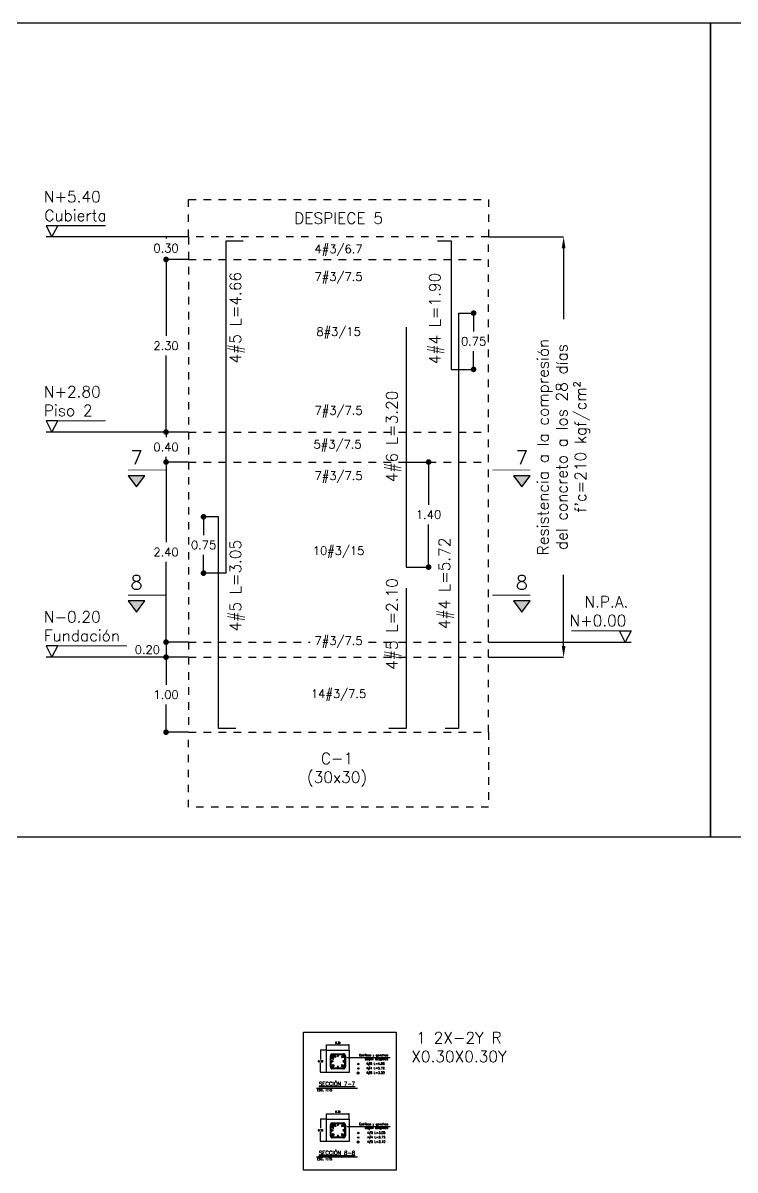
# Model space of a CAD drawing. Header units: millimetres. Extents: x 0 to 109, y -9 to 41.
# Drawn here: x 90.31 to 99.81, y 17.27 to 32.56 of the extents above; entities that cross this region are included whole.
import ezdxf
from ezdxf import colors
from ezdxf.entities.mleader import LeaderData, LeaderLine
from ezdxf.enums import TextEntityAlignment as Align
from ezdxf.math import Vec2, Vec3

# ---------------------------------------------------------------- set-up
doc = ezdxf.new("R2010")
doc.units = ezdxf.units.MM
doc.header["$LTSCALE"] = 0.01
doc.header["$PDMODE"] = 3
doc.linetypes.add('DASHED2', pattern=[0.375, 0.25, -0.125])
for name, color, linetype in [('FC_BORDE COLUMNA', 6, 'DASHED2'), ('FC_BORDES', 4, 'Continuous'), ('FC_COTAS', 1, 'Continuous'), ('FC_COTAS @ 15', 1, 'Continuous'), ('FC_COTAS @ 75', 1, 'Continuous'), ('FC_ESTRIBOS', 3, 'Continuous'), ('FC_PROYECCION', 6, 'DASHED2'), ('FC_R-100 @ 75', 12, 'Continuous'), ('FC_R-140', 2, 'Continuous'), ('FC_R-200', 5, 'Continuous'), ('FC_R-60 @ 75', 11, 'Continuous'), ('FC_R-80', 11, 'Continuous'), ('FC_R-80 @ 15', 11, 'Continuous'), ('FC_R-80 @ 75', 11, 'Continuous'), ('FC_REFUERZO', 5, 'Continuous'), ('FC_REFUERZO 2', 1, 'Continuous')]:
    doc.layers.add(name, color=color, linetype=linetype)
for name, color, linetype, plot in [('FC_CAJON COLUMNAS', 230, 'Continuous', False), ('FC_HOJA', 230, 'Continuous', False), ('FC_TEXTO NO IMPRIMIR @ 75', 252, 'Continuous', False)]:
    doc.layers.add(name, color=color, linetype=linetype, plot=plot)
doc.styles.add('FC_TEXT', font='romans.shx', dxfattribs={"height": 0.002})
doc.styles.add('FC_TEXT1', font='romans.shx')
doc.dimstyles.new('FC_COTAS', dxfattribs={"dimtxt": 0.0015, "dimasz": 0.001, "dimexe": 0, "dimexo": 0, "dimgap": 0.001, "dimtad": 1, "dimtih": 1, "dimtoh": 1, "dimzin": 0, "dimdsep": 46, "dimtxsty": 'FC_TEXT1', "dimblk": 'DOT', "dimcen": 0.09, "dimclrd": 256, "dimclre": 256, "dimclrt": 256, "dimadec": 0, "dimazin": 0, "dimtfac": 1, "dimtix": 1, "dimtmove": 2, "dimatfit": 3, "dimfxl": 1.002, "dimtolj": 1, "dimtzin": 0, "dimlwd": -1, "dimarcsym": 0})

# ---------------------------------------------------------------- blocks, each defined once
blk = doc.blocks.new('_Dot')
at = {"color": 0, "linetype": 'ByBlock', "lineweight": -2}
blk.add_line((-0.5, 0), (-1, 0), dxfattribs=at)
at = {"color": 0, "linetype": 'ByBlock', "const_width": 0.5}
blk.add_lwpolyline([(-0.25, 0, 1), (0.25, 0, 1)], format="xyb", close=True, dxfattribs=at)
blk = doc.blocks.new('*D236')
at = {"layer": 'Defpoints', "color": 0, "ltscale": 0.6, "transparency": 16777216}
for p in [(92.22, 26.706), (92.52, 26.706), (92.52, 24.306)]:
    blk.add_point(p, dxfattribs=at)
at = {"layer": 'FC_COTAS', "lineweight": -2, "ltscale": 0.6, "transparency": 16777216}
for p, q in [((92.52, 26.706), (92.22, 26.706)), ((92.52, 24.306), (92.22, 24.306))]:
    blk.add_line(p, q, dxfattribs=at)
at = {"layer": 'FC_COTAS', "ltscale": 0.6, "transparency": 16777216}
for p, q in [((92.22, 26.631), (92.22, 25.637)), ((92.22, 24.381), (92.22, 25.375))]:
    blk.add_line(p, q, dxfattribs=at)
at = {"layer": 'FC_COTAS', "ltscale": 0.6, "transparency": 16777216, "xscale": 0.075, "yscale": 0.075, "zscale": 0.075}
for p, rotation in [((92.22, 26.706), 90), ((92.22, 24.306), 270)]:
    blk.add_blockref('_Dot', p, dxfattribs=dict(at, rotation=rotation))
at = {"layer": 'FC_COTAS', "ltscale": 0.6, "transparency": 16777216, "insert": (92.22, 25.506), "char_height": 0.1125, "attachment_point": 5, "style": 'FC_TEXT1'}
blk.add_mtext('\\A1;2.40', dxfattribs=at)
blk = doc.blocks.new('*D237')
at = {"layer": 'Defpoints', "color": 0, "ltscale": 0.6, "transparency": 16777216}
for p in [(92.22, 27.106), (92.52, 27.106), (92.52, 26.706)]:
    blk.add_point(p, dxfattribs=at)
at = {"layer": 'FC_COTAS', "lineweight": -2, "ltscale": 0.6, "transparency": 16777216}
for p, q in [((92.52, 27.106), (92.22, 27.106)), ((92.52, 26.706), (92.22, 26.706))]:
    blk.add_line(p, q, dxfattribs=at)
at = {"layer": 'FC_COTAS', "ltscale": 0.6, "transparency": 16777216}
for p, q in [((92.22, 27.106), (92.22, 27.037)), ((92.22, 26.706), (92.22, 26.775))]:
    blk.add_line(p, q, dxfattribs=at)
at = {"layer": 'FC_COTAS', "ltscale": 0.6, "transparency": 16777216, "insert": (92.22, 26.906), "char_height": 0.1125, "attachment_point": 5, "style": 'FC_TEXT1'}
blk.add_mtext('\\A1;0.40', dxfattribs=at)
blk = doc.blocks.new('*D238')
at = {"layer": 'Defpoints', "color": 0, "ltscale": 0.6, "transparency": 16777216}
for p in [(92.22, 29.406), (92.52, 29.406), (92.52, 27.106)]:
    blk.add_point(p, dxfattribs=at)
at = {"layer": 'FC_COTAS', "lineweight": -2, "ltscale": 0.6, "transparency": 16777216}
for p, q in [((92.52, 29.406), (92.22, 29.406)), ((92.52, 27.106), (92.22, 27.106))]:
    blk.add_line(p, q, dxfattribs=at)
at = {"layer": 'FC_COTAS', "ltscale": 0.6, "transparency": 16777216}
for p, q in [((92.22, 29.331), (92.22, 28.387)), ((92.22, 27.181), (92.22, 28.125))]:
    blk.add_line(p, q, dxfattribs=at)
at = {"layer": 'FC_COTAS', "ltscale": 0.6, "transparency": 16777216, "xscale": 0.075, "yscale": 0.075, "zscale": 0.075}
for p, rotation in [((92.22, 29.406), 90), ((92.22, 27.106), 270)]:
    blk.add_blockref('_Dot', p, dxfattribs=dict(at, rotation=rotation))
at = {"layer": 'FC_COTAS', "ltscale": 0.6, "transparency": 16777216, "insert": (92.22, 28.256), "char_height": 0.1125, "attachment_point": 5, "style": 'FC_TEXT1'}
blk.add_mtext('\\A1;2.30', dxfattribs=at)
blk = doc.blocks.new('*D239')
at = {"layer": 'Defpoints', "color": 0, "ltscale": 0.6, "transparency": 16777216}
for p in [(92.22, 29.706), (92.52, 29.706), (92.52, 29.406)]:
    blk.add_point(p, dxfattribs=at)
at = {"layer": 'FC_COTAS', "lineweight": -2, "ltscale": 0.6, "transparency": 16777216}
for p, q in [((92.52, 29.706), (92.22, 29.706)), ((92.52, 29.406), (92.22, 29.406))]:
    blk.add_line(p, q, dxfattribs=at)
at = {"layer": 'FC_COTAS', "ltscale": 0.6, "transparency": 16777216}
for p, q in [((92.22, 29.706), (92.22, 29.687)), ((92.22, 29.406), (92.22, 29.425))]:
    blk.add_line(p, q, dxfattribs=at)
at = {"layer": 'FC_COTAS', "ltscale": 0.6, "transparency": 16777216, "insert": (92.22, 29.556), "char_height": 0.1125, "attachment_point": 5, "style": 'FC_TEXT1'}
blk.add_mtext('\\A1;0.30', dxfattribs=at)
blk = doc.blocks.new('*D240')
at = {"layer": 'Defpoints', "color": 0, "ltscale": 0.6, "transparency": 16777216}
for p in [(92.52, 24.306), (92.22, 24.106), (92.52, 24.106)]:
    blk.add_point(p, dxfattribs=at)
at = {"layer": 'FC_COTAS', "lineweight": -2, "ltscale": 0.6, "transparency": 16777216}
for p, q in [((92.52, 24.306), (92.22, 24.306)), ((92.52, 24.106), (92.22, 24.106))]:
    blk.add_line(p, q, dxfattribs=at)
at = {"layer": 'FC_COTAS', "ltscale": 0.6, "transparency": 16777216}
blk.add_line((92.22, 24.306), (92.22, 24.106), dxfattribs=at)
at = {"layer": 'FC_COTAS', "ltscale": 0.6, "transparency": 16777216, "insert": (91.971, 24.206), "char_height": 0.1125, "attachment_point": 5, "style": 'FC_TEXT1'}
blk.add_mtext('\\A1;0.20', dxfattribs=at)
blk = doc.blocks.new('*D241')
at = {"layer": 'Defpoints', "color": 0, "ltscale": 0.6, "transparency": 16777216}
for p in [(92.52, 24.106), (92.22, 23.106), (92.52, 23.106)]:
    blk.add_point(p, dxfattribs=at)
at = {"layer": 'FC_COTAS', "lineweight": -2, "ltscale": 0.6, "transparency": 16777216}
for p, q in [((92.52, 24.106), (92.22, 24.106)), ((92.52, 23.106), (92.22, 23.106))]:
    blk.add_line(p, q, dxfattribs=at)
at = {"layer": 'FC_COTAS', "ltscale": 0.6, "transparency": 16777216}
for p, q in [((92.22, 24.031), (92.22, 23.737)), ((92.22, 23.181), (92.22, 23.475))]:
    blk.add_line(p, q, dxfattribs=at)
at = {"layer": 'FC_COTAS', "ltscale": 0.6, "transparency": 16777216, "xscale": 0.075, "yscale": 0.075, "zscale": 0.075}
for p, rotation in [((92.22, 24.106), 90), ((92.22, 23.106), 270)]:
    blk.add_blockref('_Dot', p, dxfattribs=dict(at, rotation=rotation))
at = {"layer": 'FC_COTAS', "ltscale": 0.6, "transparency": 16777216, "insert": (92.22, 23.606), "char_height": 0.1125, "attachment_point": 5, "style": 'FC_TEXT1'}
blk.add_mtext('\\A1;1.00', dxfattribs=at)
blk = doc.blocks.new('*D242')
at = {"layer": 'Defpoints', "color": 0, "ltscale": 0.6, "transparency": 16777216}
for p in [(96.52, 29.706), (97.52, 29.706), (96.52, 24.106)]:
    blk.add_point(p, dxfattribs=at)
at = {"layer": 'FC_COTAS', "lineweight": -2, "ltscale": 0.6, "transparency": 16777216}
for p, q in [((96.52, 29.706), (97.52, 29.706)), ((96.52, 24.106), (97.52, 24.106))]:
    blk.add_line(p, q, dxfattribs=at)
at = {"layer": 'FC_COTAS', "ltscale": 0.6, "transparency": 16777216}
for p, q in [((97.52, 29.556), (97.52, 28.61)), ((97.52, 24.256), (97.52, 25.203))]:
    blk.add_line(p, q, dxfattribs=at)
for points in [[(97.495, 29.556), (97.545, 29.556), (97.52, 29.706)], [(97.495, 24.256), (97.545, 24.256), (97.52, 24.106)]]:
    blk.add_solid(points, dxfattribs=at)
at = {"layer": 'FC_COTAS', "ltscale": 0.6, "transparency": 16777216, "insert": (97.52, 26.906), "char_height": 0.1125, "width": 3.28684, "attachment_point": 5, "rotation": 90, "style": 'FC_TEXT1'}
blk.add_mtext("\\A1;{\\H1.33333x;\\C11;Resistencia a la compresión del concreto a los 28 días\\Pf'c=210 kgf/cm²\\C256; }", dxfattribs=at)
blk = doc.blocks.new('*U119')
at = {"ltscale": 0.9, "const_width": 0.0002}
blk.add_lwpolyline([(-0.01093, 0.002), (-0.02533, 0.002)], dxfattribs=at)
at = {"ltscale": 0.9}
blk.add_lwpolyline([(-0.02429, 0), (-0.02325, 0.002), (-0.02533, 0.002)], close=True, dxfattribs=at)
blk.add_lwpolyline([(0, 0), (-0.02533, 0)], dxfattribs=at)
at = {"layer": 'FC_R-80', "lineweight": 25, "style": 'FC_TEXT1'}
blk.add_attdef('N+00.00_001', (-0.02571, 0.00282), '', height=0.002, dxfattribs=at)
blk = doc.blocks.new('*U120')
at = {"ltscale": 0.9, "const_width": 0.0002}
blk.add_lwpolyline([(-0.01473, 0.002), (-0.02533, 0.002)], dxfattribs=at)
at = {"ltscale": 0.9}
blk.add_lwpolyline([(-0.02429, 0), (-0.02325, 0.002), (-0.02533, 0.002)], close=True, dxfattribs=at)
blk.add_lwpolyline([(0, 0), (-0.02533, 0)], dxfattribs=at)
at = {"layer": 'FC_R-80', "lineweight": 25, "style": 'FC_TEXT1'}
blk.add_attdef('N+00.00_001', (-0.02571, 0.00282), '', height=0.002, dxfattribs=at)
blk = doc.blocks.new('*U122')
at = {"ltscale": 0.9, "const_width": 0.0002}
blk.add_lwpolyline([(0.01469, 0.002), (0.02533, 0.002)], dxfattribs=at)
at = {"ltscale": 0.9}
blk.add_lwpolyline([(0, 0), (0.02533, 0)], dxfattribs=at)
blk.add_lwpolyline([(0.02429, 0), (0.02325, 0.002), (0.02533, 0.002)], close=True, dxfattribs=at)
at = {"layer": 'FC_R-80', "lineweight": 25, "style": 'FC_TEXT1'}
blk.add_attdef('N+00.00_001', (0.01248, 0.00282), '', height=0.002, dxfattribs=at)
blk = doc.blocks.new('*D243')
at = {"layer": 'Defpoints', "color": 0, "ltscale": 0.6, "transparency": 16777216}
for p in [(92.92, 25.976), (92.72, 25.226), (93.02, 25.226)]:
    blk.add_point(p, dxfattribs=at)
at = {"layer": 'FC_COTAS', "lineweight": -2, "ltscale": 0.6, "transparency": 16777216}
for p, q in [((92.92, 25.976), (92.72, 25.976)), ((93.02, 25.226), (92.72, 25.226))]:
    blk.add_line(p, q, dxfattribs=at)
at = {"layer": 'FC_COTAS', "ltscale": 0.6, "transparency": 16777216}
for p, q in [((92.72, 25.901), (92.72, 25.732)), ((92.72, 25.301), (92.72, 25.47))]:
    blk.add_line(p, q, dxfattribs=at)
at = {"layer": 'FC_COTAS', "ltscale": 0.6, "transparency": 16777216, "xscale": 0.075, "yscale": 0.075, "zscale": 0.075}
for p, rotation in [((92.72, 25.976), 90), ((92.72, 25.226), 270)]:
    blk.add_blockref('_Dot', p, dxfattribs=dict(at, rotation=rotation))
at = {"layer": 'FC_COTAS', "ltscale": 0.6, "transparency": 16777216, "insert": (92.72, 25.601), "char_height": 0.1125, "attachment_point": 5, "style": 'FC_TEXT1'}
blk.add_mtext('\\A1;0.75', dxfattribs=at)
blk = doc.blocks.new('*D244')
at = {"layer": 'Defpoints', "color": 0, "ltscale": 0.6, "transparency": 16777216}
for p in [(96.12, 28.691), (96.02, 27.941), (96.32, 27.941)]:
    blk.add_point(p, dxfattribs=at)
at = {"layer": 'FC_COTAS', "lineweight": -2, "ltscale": 0.6, "transparency": 16777216}
for p, q in [((96.12, 28.691), (96.32, 28.691)), ((96.02, 27.941), (96.32, 27.941))]:
    blk.add_line(p, q, dxfattribs=at)
at = {"layer": 'FC_COTAS', "ltscale": 0.6, "transparency": 16777216}
for p, q in [((96.32, 28.616), (96.32, 28.447)), ((96.32, 28.016), (96.32, 28.185))]:
    blk.add_line(p, q, dxfattribs=at)
at = {"layer": 'FC_COTAS', "ltscale": 0.6, "transparency": 16777216, "xscale": 0.075, "yscale": 0.075, "zscale": 0.075}
for p, rotation in [((96.32, 28.691), 90), ((96.32, 27.941), 270)]:
    blk.add_blockref('_Dot', p, dxfattribs=dict(at, rotation=rotation))
at = {"layer": 'FC_COTAS', "ltscale": 0.6, "transparency": 16777216, "insert": (96.32, 28.316), "char_height": 0.1125, "attachment_point": 5, "style": 'FC_TEXT1'}
blk.add_mtext('\\A1;0.75', dxfattribs=at)
blk = doc.blocks.new('*U121')
h = blk.add_hatch(color=256)
h.dxf.hatch_style = 1
h.paths.add_polyline_path([(-0.02307, -0.0055), (-0.02607, -0.0055), (-0.02457, -0.0075)])
h.paths.add_polyline_path([(0.04542, -0.0055), (0.04242, -0.0055), (0.04392, -0.0075)])
at = {"const_width": 0.00015}
for points in [[(-0.02607, -0.0045), (-0.01932, -0.0045)], [(0.04542, -0.0045), (0.03868, -0.0045)]]:
    blk.add_lwpolyline(points, dxfattribs=at)
for points in [[(-0.02307, -0.0055), (-0.02607, -0.0055), (-0.02457, -0.0075)], [(0.04542, -0.0055), (0.04242, -0.0055), (0.04392, -0.0075)]]:
    blk.add_lwpolyline(points, close=True)
at = {"layer": 'FC_R-140', "style": 'FC_TEXT1'}
for tag, p in [('X', (-0.02457, -0.00225)), ("X'", (0.04392, -0.00225))]:
    blk.add_attdef(tag, text='', height=0.0025, dxfattribs=at).set_placement(p, align=Align.MIDDLE_CENTER)
blk = doc.blocks.new('*U131')
at = {"layer": 'FC_R-200', "color": 4, "ltscale": 1.5}
blk.add_lwpolyline([(-0.0183, 0), (0.0183, 0)], dxfattribs=at)
at = {"layer": 'FC_R-200', "ltscale": 1.5, "style": 'FC_TEXT1'}
blk.add_attdef('%%UTÍTULO', text='', height=0.0035, dxfattribs=at).set_placement((0, 0.0037), align=Align.MIDDLE_CENTER)
at = {"layer": 'FC_R-80', "ltscale": 1.5, "style": 'FC_TEXT1'}
blk.add_attdef('ESCALA', text='', height=0.002, dxfattribs=at).set_placement((-0.0178, -0.0017), align=Align.MIDDLE_LEFT)
blk = doc.blocks.new('*U132')
at = {"layer": 'FC_ESTRIBOS'}
for p, q in [((-0.075, 0), (0.075, 0)), ((-0.1, -0.175), (-0.1, -0.025)), ((0.1, -0.025), (0.1, -0.175)), ((0.075, -0.2), (-0.075, -0.2))]:
    blk.add_line(p, q, dxfattribs=at)
blk.add_lwpolyline([(-0.088, -0.034, -0.595586), (-0.075, -0.01), (0.075, -0.01, -0.414214), (0.09, -0.025), (0.09, -0.175, -0.414214), (0.075, -0.19), (-0.075, -0.19, -0.414214), (-0.09, -0.175), (-0.09, -0.045)], format="xyb", dxfattribs=at)
for points in [[(-0.09, -0.045), (-0.061, -0.076), (-0.054, -0.069), (-0.088, -0.034)], [(-0.068, -0.01), (-0.032, -0.047), (-0.025, -0.04), (-0.055, -0.01)]]:
    blk.add_lwpolyline(points, dxfattribs=at)
for centre, start, end in [((0.075, -0.025), 360, 90), ((-0.075, -0.025), 90, 231.6004), ((-0.075, -0.175), 180, 270), ((0.075, -0.175), 270, 360)]:
    blk.add_arc(centre, 0.0253, start, end, dxfattribs=at)
blk = doc.blocks.new('*U116')
h = blk.add_hatch(color=256)
h.dxf.hatch_style = 1
edge = h.paths.add_edge_path()
edge.add_arc((0, 0), 0.0119, 0, 360, ccw=False)
blk.add_circle((0, 0), 0.0119)
blk = doc.blocks.new('*D245')
at = {"layer": 'Defpoints', "color": 0, "ltscale": 0.6, "transparency": 16777216}
for p in [(94.361, 18.87), (94.661, 18.94), (94.661, 18.87)]:
    blk.add_point(p, dxfattribs=at)
at = {"layer": 'FC_COTAS', "lineweight": -2, "ltscale": 0.6, "transparency": 16777216}
for p, q in [((94.361, 18.87), (94.361, 18.94)), ((94.661, 18.87), (94.661, 18.94))]:
    blk.add_line(p, q, dxfattribs=at)
at = {"layer": 'FC_COTAS', "ltscale": 0.6, "transparency": 16777216}
blk.add_line((94.376, 18.94), (94.646, 18.94), dxfattribs=at)
at = {"layer": 'FC_COTAS', "ltscale": 0.6, "transparency": 16777216, "xscale": 0.015, "yscale": 0.015, "zscale": 0.015, "rotation": 180}
blk.add_blockref('_Dot', (94.361, 18.94), dxfattribs=at)
at = {"layer": 'FC_COTAS', "ltscale": 0.6, "transparency": 16777216, "xscale": 0.015, "yscale": 0.015, "zscale": 0.015}
blk.add_blockref('_Dot', (94.661, 18.94), dxfattribs=at)
at = {"layer": 'FC_COTAS', "ltscale": 0.6, "transparency": 16777216, "insert": (94.511, 18.966), "char_height": 0.0225, "attachment_point": 5, "style": 'FC_TEXT1'}
blk.add_mtext('\\A1;0.30', dxfattribs=at)
blk = doc.blocks.new('*D246')
at = {"layer": 'Defpoints', "color": 0, "ltscale": 0.6, "transparency": 16777216}
for p in [(94.361, 18.87), (94.281, 18.57), (94.361, 18.57)]:
    blk.add_point(p, dxfattribs=at)
at = {"layer": 'FC_COTAS', "lineweight": -2, "ltscale": 0.6, "transparency": 16777216}
for p, q in [((94.361, 18.87), (94.281, 18.87)), ((94.361, 18.57), (94.281, 18.57))]:
    blk.add_line(p, q, dxfattribs=at)
at = {"layer": 'FC_COTAS', "ltscale": 0.6, "transparency": 16777216}
for p, q in [((94.281, 18.855), (94.281, 18.746)), ((94.281, 18.585), (94.281, 18.693))]:
    blk.add_line(p, q, dxfattribs=at)
at = {"layer": 'FC_COTAS', "ltscale": 0.6, "transparency": 16777216, "xscale": 0.015, "yscale": 0.015, "zscale": 0.015}
for p, rotation in [((94.281, 18.87), 90), ((94.281, 18.57), 270)]:
    blk.add_blockref('_Dot', p, dxfattribs=dict(at, rotation=rotation))
at = {"layer": 'FC_COTAS', "ltscale": 0.6, "transparency": 16777216, "insert": (94.281, 18.72), "char_height": 0.0225, "attachment_point": 5, "style": 'FC_TEXT1'}
blk.add_mtext('\\A1;0.30', dxfattribs=at)
blk = doc.blocks.new('*U118')
blk.add_circle((0, 0), 0.0119)
blk = doc.blocks.new('*U178')
for p, q in [((0.018, -0.018), (-0.018, 0.018)), ((-0.018, -0.018), (0.018, 0.018))]:
    blk.add_line(p, q)
blk.add_circle((0, 0), 0.0119)
blk = doc.blocks.new('*D247')
at = {"layer": 'Defpoints', "color": 0, "ltscale": 0.6, "transparency": 16777216}
for p in [(95.42, 26.706), (95.42, 25.306), (95.72, 25.306)]:
    blk.add_point(p, dxfattribs=at)
at = {"layer": 'FC_COTAS', "lineweight": -2, "ltscale": 0.6, "transparency": 16777216}
for p, q in [((95.42, 26.706), (95.72, 26.706)), ((95.42, 25.306), (95.72, 25.306))]:
    blk.add_line(p, q, dxfattribs=at)
at = {"layer": 'FC_COTAS', "ltscale": 0.6, "transparency": 16777216}
for p, q in [((95.72, 26.631), (95.72, 26.137)), ((95.72, 25.381), (95.72, 25.875))]:
    blk.add_line(p, q, dxfattribs=at)
at = {"layer": 'FC_COTAS', "ltscale": 0.6, "transparency": 16777216, "xscale": 0.075, "yscale": 0.075, "zscale": 0.075}
for p, rotation in [((95.72, 26.706), 90), ((95.72, 25.306), 270)]:
    blk.add_blockref('_Dot', p, dxfattribs=dict(at, rotation=rotation))
at = {"layer": 'FC_COTAS', "ltscale": 0.6, "transparency": 16777216, "insert": (95.72, 26.006), "char_height": 0.1125, "attachment_point": 5, "style": 'FC_TEXT1'}
blk.add_mtext('\\A1;1.40', dxfattribs=at)
blk = doc.blocks.new('*D248')
at = {"layer": 'Defpoints', "color": 0, "ltscale": 0.6, "transparency": 16777216}
for p in [(94.361, 17.95), (94.661, 18.021), (94.661, 17.95)]:
    blk.add_point(p, dxfattribs=at)
at = {"layer": 'FC_COTAS', "lineweight": -2, "ltscale": 0.6, "transparency": 16777216}
for p, q in [((94.361, 17.95), (94.361, 18.021)), ((94.661, 17.95), (94.661, 18.021))]:
    blk.add_line(p, q, dxfattribs=at)
at = {"layer": 'FC_COTAS', "ltscale": 0.6, "transparency": 16777216}
blk.add_line((94.376, 18.021), (94.646, 18.021), dxfattribs=at)
at = {"layer": 'FC_COTAS', "ltscale": 0.6, "transparency": 16777216, "xscale": 0.015, "yscale": 0.015, "zscale": 0.015, "rotation": 180}
blk.add_blockref('_Dot', (94.361, 18.021), dxfattribs=at)
at = {"layer": 'FC_COTAS', "ltscale": 0.6, "transparency": 16777216, "xscale": 0.015, "yscale": 0.015, "zscale": 0.015}
blk.add_blockref('_Dot', (94.661, 18.021), dxfattribs=at)
at = {"layer": 'FC_COTAS', "ltscale": 0.6, "transparency": 16777216, "insert": (94.511, 18.047), "char_height": 0.0225, "attachment_point": 5, "style": 'FC_TEXT1'}
blk.add_mtext('\\A1;0.30', dxfattribs=at)
blk = doc.blocks.new('*D249')
at = {"layer": 'Defpoints', "color": 0, "ltscale": 0.6, "transparency": 16777216}
for p in [(94.361, 17.95), (94.281, 17.65), (94.361, 17.65)]:
    blk.add_point(p, dxfattribs=at)
at = {"layer": 'FC_COTAS', "lineweight": -2, "ltscale": 0.6, "transparency": 16777216}
for p, q in [((94.361, 17.95), (94.281, 17.95)), ((94.361, 17.65), (94.281, 17.65))]:
    blk.add_line(p, q, dxfattribs=at)
at = {"layer": 'FC_COTAS', "ltscale": 0.6, "transparency": 16777216}
for p, q in [((94.281, 17.935), (94.281, 17.827)), ((94.281, 17.665), (94.281, 17.774))]:
    blk.add_line(p, q, dxfattribs=at)
at = {"layer": 'FC_COTAS', "ltscale": 0.6, "transparency": 16777216, "xscale": 0.015, "yscale": 0.015, "zscale": 0.015}
for p, rotation in [((94.281, 17.95), 90), ((94.281, 17.65), 270)]:
    blk.add_blockref('_Dot', p, dxfattribs=dict(at, rotation=rotation))
at = {"layer": 'FC_COTAS', "ltscale": 0.6, "transparency": 16777216, "insert": (94.281, 17.8), "char_height": 0.0225, "attachment_point": 5, "style": 'FC_TEXT1'}
blk.add_mtext('\\A1;0.30', dxfattribs=at)

msp = doc.modelspace()

# ---------------------------------------------------------------- linework, layer by layer
at = {"layer": 'FC_BORDE COLUMNA', "ltscale": 0.6}
msp.add_lwpolyline([(92.52, 23.106), (96.52, 23.106), (96.52, 29.706), (92.52, 29.706)], close=True, dxfattribs=at)
for points in [[(92.52, 29.406), (96.52, 29.406)], [(92.52, 27.106), (96.52, 27.106)], [(92.52, 26.706), (96.52, 26.706)], [(92.52, 24.306), (96.52, 24.306)], [(92.52, 24.106), (96.52, 24.106)]]:
    msp.add_lwpolyline(points, dxfattribs=at)
at = {"layer": 'FC_BORDES', "color": 4, "ltscale": 0.9}
for points in [[(94.361, 18.87), (94.661, 18.87), (94.661, 18.57), (94.361, 18.57)], [(94.361, 17.95), (94.661, 17.95), (94.661, 17.65), (94.361, 17.65)]]:
    msp.add_lwpolyline(points, close=True, dxfattribs=at)
at = {"layer": 'FC_CAJON COLUMNAS'}
for points in [[(89.659, 32.558), (99.479, 32.558), (99.479, 21.707), (89.659, 21.707)], [(99.479, 32.558), (109.299, 32.558), (109.299, 21.707), (99.479, 21.707)]]:
    msp.add_lwpolyline(points, close=True, dxfattribs=at)
at = {"layer": 'FC_HOJA', "ltscale": 0.6}
msp.add_lwpolyline([(94.052, 19.109), (95.288, 19.109), (95.288, 17.271), (94.052, 17.271)], close=True, dxfattribs=at)
at = {"layer": 'FC_PROYECCION', "ltscale": 0.6}
for points in [[(92.52, 29.706), (92.52, 30.206), (96.52, 30.206), (96.52, 29.706)], [(92.52, 22.106), (92.52, 23.106), (96.52, 23.106), (96.52, 22.106)]]:
    msp.add_lwpolyline(points, close=True, dxfattribs=at)
at = {"layer": 'FC_REFUERZO', "ltscale": 0.6}
for points in [[(93.02, 25.226), (93.02, 29.656), (93.25, 29.656)], [(95.84, 29.656), (96.02, 29.656), (96.02, 27.941)], [(96.12, 28.691), (96.12, 23.156), (95.94, 23.156)], [(95.42, 28.506), (95.42, 25.306)], [(93.15, 23.156), (92.92, 23.156), (92.92, 25.976)], [(95.42, 25.026), (95.42, 23.156), (95.19, 23.156)]]:
    msp.add_lwpolyline(points, dxfattribs=at)

# ---------------------------------------------------------------- block references
at = {"layer": 'FC_COTAS'}
ref = msp.add_blockref('*U120', (92.52, 29.706), dxfattribs=dict(at, xscale=75, yscale=75, zscale=75))
ref.add_attrib('N+00.00_001', 'N+5.40', (90.591, 30.168), dxfattribs={"layer": 'FC_R-80', "lineweight": 25, "height": 0.15, "style": 'FC_TEXT1'})
ref.add_attrib('N+00.00_002', 'Cubierta', (90.598, 29.918), dxfattribs={"layer": 'FC_R-80', "lineweight": 25, "height": 0.15, "style": 'FC_TEXT1'})
ref = msp.add_blockref('*U120', (92.52, 27.106), dxfattribs=dict(at, xscale=75, yscale=75, zscale=75))
ref.add_attrib('N+00.00_001', 'N+2.80', (90.591, 27.568), dxfattribs={"layer": 'FC_R-80', "lineweight": 25, "height": 0.15, "style": 'FC_TEXT1'})
ref.add_attrib('N+00.00_002', 'Piso 2', (90.591, 27.318), dxfattribs={"layer": 'FC_R-80', "lineweight": 25, "height": 0.15, "style": 'FC_TEXT1'})
at = {"layer": 'FC_COTAS', "xscale": 75, "yscale": 75, "zscale": 75}
msp.add_blockref('*U121', (93.669, 25.27), dxfattribs=at).add_auto_attribs({"X'": '8', 'X': '8'})
at = {"layer": 'FC_COTAS'}
ref = msp.add_blockref('*U122', (96.52, 24.306), dxfattribs=dict(at, xscale=75, yscale=75, zscale=75))
ref.add_attrib('N+00.00_001', 'N.P.A.', (97.798, 24.768), dxfattribs={"layer": 'FC_R-80', "lineweight": 25, "height": 0.15, "style": 'FC_TEXT1'})
ref.add_attrib('N+00.00_002', 'N+0.00', (97.598, 24.518), dxfattribs={"layer": 'FC_R-80', "lineweight": 25, "height": 0.15, "style": 'FC_TEXT1'})
ref = msp.add_blockref('*U119', (92.52, 24.106), dxfattribs=dict(at, xscale=75, yscale=75, zscale=75))
ref.add_attrib('N+00.00_001', 'N-0.20', (90.591, 24.568), dxfattribs={"layer": 'FC_R-80', "lineweight": 25, "height": 0.15, "style": 'FC_TEXT1'})
ref.add_attrib('N+00.00_002', 'Fundación', (90.591, 24.318), dxfattribs={"layer": 'FC_R-80', "lineweight": 25, "height": 0.15, "style": 'FC_TEXT1'})
at = {"layer": 'FC_ESTRIBOS'}
for p in [(94.511, 18.82), (94.511, 17.9)]:
    msp.add_blockref('*U132', p, dxfattribs=at)
at = {"layer": 'FC_R-200', "xscale": 15, "yscale": 15, "zscale": 15}
for p, values in [((94.499, 18.364), {'%%UTÍTULO': '%%USECCIÓN 7-7', 'ESCALA': 'ESC. 1:15'}), ((94.499, 17.445), {'%%UTÍTULO': '%%USECCIÓN 8-8', 'ESCALA': 'ESC. 1:15'})]:
    msp.add_blockref('*U131', p, dxfattribs=at).add_auto_attribs(values)
at = {"layer": 'FC_REFUERZO 2', "ltscale": 0.9, "yscale": 0.8, "zscale": 0.8}
for name, p, xscale in [('*U116', (94.436, 18.794), 0.8), ('*U118', (94.511, 18.794), -0.8), ('*U116', (94.586, 18.794), 0.8), ('*U118', (94.436, 18.72), 0.8), ('*U116', (94.436, 18.645), 0.8), ('*U178', (94.449, 18.779), 0.8), ('*U178', (94.449, 18.662), 0.8), ('*U118', (94.511, 18.645), -0.8), ('*U178', (94.573, 18.779), 0.8), ('*U178', (94.573, 18.662), 0.8), ('*U118', (94.586, 18.72), -0.8), ('*U116', (94.586, 18.645), 0.8), ('*U116', (94.782, 18.684), 0.8), ('*U178', (94.782, 18.564), 0.8), ('*U118', (94.782, 18.624), 0.8), ('*U116', (94.436, 17.875), 0.8), ('*U118', (94.436, 17.8), 0.8), ('*U116', (94.436, 17.726), 0.8), ('*U178', (94.449, 17.86), 0.8), ('*U178', (94.449, 17.742), 0.8), ('*U118', (94.511, 17.875), -0.8), ('*U118', (94.511, 17.726), -0.8), ('*U178', (94.573, 17.86), 0.8), ('*U178', (94.573, 17.742), 0.8), ('*U116', (94.586, 17.875), 0.8), ('*U118', (94.586, 17.8), -0.8), ('*U116', (94.586, 17.726), 0.8), ('*U116', (94.782, 17.764), 0.8), ('*U178', (94.782, 17.644), 0.8), ('*U118', (94.782, 17.704), 0.8)]:
    msp.add_blockref(name, p, dxfattribs=dict(at, xscale=xscale))

# ---------------------------------------------------------------- texts
at = {"layer": 'FC_R-100 @ 75', "ltscale": 0.6, "char_height": 0.15, "attachment_point": 5, "style": 'FC_TEXT'}
for s, insert, width in [('DESPIECE 5', (94.52, 29.956), 1.54239), ('C-1\\P(30x30)', (94.5, 22.606), 4.38025)]:
    msp.add_mtext(s, dxfattribs=dict(at, insert=insert, width=width))
at = {"layer": 'FC_R-80 @ 15', "char_height": 0.03, "attachment_point": 6, "style": 'FC_TEXT'}
for s, insert, width in [('Estribos y ganchos según despiece', (95.182, 18.772), 0.46019), ('4#5 L=4.66', (95.134, 18.684), 0.27459), ('4#4 L=5.72', (95.134, 18.624), 0.27459), ('4#6 L=3.20', (95.134, 18.563), 0.27459), ('Estribos y ganchos según despiece', (95.182, 17.853), 0.46019), ('4#5 L=3.05', (95.144, 17.764), 0.27459), ('4#4 L=5.72', (95.144, 17.704), 0.27459), ('4#5 L=2.10', (95.144, 17.644), 0.27459)]:
    msp.add_mtext(s, dxfattribs=dict(at, insert=insert, width=width))
at = {"layer": 'FC_R-80 @ 75', "char_height": 0.15, "attachment_point": 5, "rotation": 90, "style": 'FC_TEXT'}
for s, insert, width in [('4#5 L=4.66', (93.17, 28.629), 1.4281), ('4#4 L=1.90', (95.828, 28.618), 1.4281), ('4#6 L=3.20', (95.256, 27.047), 1.4281), ('4#5 L=3.05', (93.17, 25.059), 1.4231), ('4#4 L=5.72', (95.956, 25.089), 1.4281), ('4#5 L=2.10', (95.256, 24.548), 1.4281)]:
    msp.add_mtext(s, dxfattribs=dict(at, insert=insert, width=width))
at = {"layer": 'FC_TEXTO NO IMPRIMIR @ 75', "insert": (96.125, 19.109), "char_height": 0.15, "width": 1.40864, "attachment_point": 2, "style": 'FC_TEXT'}
msp.add_mtext('1 2X-2Y R\\PX0.30X0.30Y', dxfattribs=at)

# ---------------------------------------------------------------- dimensions: what is measured, and where the dimension line sits
at = {"layer": 'FC_COTAS @ 15', "ltscale": 0.6}
for base, p1, p2, picture, middle in [((94.661, 18.94), (94.361, 18.87), (94.661, 18.87), '*D245', (94.511, 18.966)), ((94.661, 18.021), (94.361, 17.95), (94.661, 17.95), '*D248', (94.511, 18.047))]:
    dim = msp.add_linear_dim(base=base, p1=p1, p2=p2, dimstyle='FC_COTAS', override={"dimscale": 15, "dimtix": 1, "dimtofl": 1, "dimtmove": 2, "dimatfit": 3}, dxfattribs=at)
    dim.commit()
    dim.dimension.update_dxf_attribs({"geometry": picture, "text_midpoint": middle})
for base, p1, p2, picture, middle in [((94.281, 18.57), (94.361, 18.87), (94.361, 18.57), '*D246', (94.281, 18.72)), ((94.281, 17.65), (94.361, 17.95), (94.361, 17.65), '*D249', (94.281, 17.8))]:
    dim = msp.add_linear_dim(base=base, p1=p1, p2=p2, angle=90, dimstyle='FC_COTAS', override={"dimscale": 15, "dimtix": 1, "dimtofl": 1, "dimtmove": 2, "dimatfit": 3}, dxfattribs=at)
    dim.commit()
    dim.dimension.update_dxf_attribs({"geometry": picture, "text_midpoint": middle})
at = {"layer": 'FC_COTAS @ 75', "ltscale": 0.6}
for base, p1, p2, picture, middle in [((92.22, 29.706), (92.52, 29.406), (92.52, 29.706), '*D239', (92.22, 29.556)), ((92.22, 29.406), (92.52, 27.106), (92.52, 29.406), '*D238', (92.22, 28.256)), ((96.32, 27.941), (96.12, 28.691), (96.02, 27.941), '*D244', (96.32, 28.316)), ((92.22, 27.106), (92.52, 26.706), (92.52, 27.106), '*D237', (92.22, 26.906)), ((92.22, 26.706), (92.52, 24.306), (92.52, 26.706), '*D236', (92.22, 25.506)), ((95.72, 25.306), (95.42, 26.706), (95.42, 25.306), '*D247', (95.72, 26.006)), ((92.72, 25.226), (92.92, 25.976), (93.02, 25.226), '*D243', (92.72, 25.601)), ((92.22, 23.106), (92.52, 24.106), (92.52, 23.106), '*D241', (92.22, 23.606))]:
    dim = msp.add_linear_dim(base=base, p1=p1, p2=p2, angle=90, dimstyle='FC_COTAS', override={"dimscale": 75, "dimtix": 1, "dimtofl": 1, "dimtmove": 2, "dimatfit": 3}, dxfattribs=at)
    dim.commit()
    dim.dimension.update_dxf_attribs({"geometry": picture, "text_midpoint": middle})
dim = msp.add_linear_dim(base=(97.52, 29.706), p1=(96.52, 24.106), p2=(96.52, 29.706), angle=90, text="{\\H1.33333x;\\C11;Resistencia a la compresión del concreto a los 28 días\\Pf'c=210 kgf/cm²\\C256; }", dimstyle='FC_COTAS', override={"dimscale": 75, "dimasz": 0.002, "dimsah": 1, "dimtix": 1, "dimtofl": 1, "dimtmove": 2, "dimatfit": 3}, dxfattribs=at)
dim.commit()
dim.dimension.update_dxf_attribs({"geometry": '*D242', "text_midpoint": (97.52, 26.906), "text_rotation": 90})
dim = msp.add_linear_dim(base=(92.22, 24.106), p1=(92.52, 24.306), p2=(92.52, 24.106), angle=90, dimstyle='FC_COTAS', override={"dimscale": 75, "dimtix": 1, "dimtofl": 1, "dimtmove": 2, "dimatfit": 3}, dxfattribs=at)
dim.commit()
dim.dimension.update_dxf_attribs({"geometry": '*D240', "text_midpoint": (91.971, 24.206), "dimtype": 128})

# ---------------------------------------------------------------- leaders
at = {"layer": 'FC_COTAS @ 15', "ltscale": 0.6}
ml = msp.add_multileader_mtext('Standard', dxfattribs=at)
ml.set_content('', color=11, style='FC_TEXT1')
ml.set_leader_properties()
ml.build(insert=Vec2(0, 0))
ml.multileader.update_dxf_attribs({"text_left_attachment_type": 6, "text_right_attachment_type": 6, "dogleg_length": 0.008, "arrow_head_size": 0.03, "scale": 15})
ctx = ml.context
ctx.base_point, ctx.scale, ctx.char_height, ctx.arrow_head_size, ctx.landing_gap_size, ctx.plane_origin = Vec3(95.193, 18.772), 15, 0.03, 0.03, 0.015, Vec3(94.53, 20.772)
ctx.left_attachment, ctx.right_attachment = 6, 6
notes = []
notes.append((ctx, [(0, (1, 1, 0), (94.673, 18.772), (1, 0), 0.519, [(0, [(94.611, 18.772)], 0, [])])]))
ctx.mtext.insert, ctx.mtext.flow_direction = Vec3(95.208, 18.802), 5
ml = msp.add_multileader_mtext('Standard', dxfattribs=at)
ml.set_content('', color=11, style='FC_TEXT1')
ml.set_leader_properties()
ml.build(insert=Vec2(0, 0))
ml.multileader.update_dxf_attribs({"text_left_attachment_type": 6, "text_right_attachment_type": 6, "dogleg_length": 0.008, "arrow_head_size": 0.03, "scale": 15})
ctx = ml.context
ctx.base_point, ctx.scale, ctx.char_height, ctx.arrow_head_size, ctx.landing_gap_size, ctx.plane_origin = Vec3(95.193, 17.853), 15, 0.03, 0.03, 0.015, Vec3(94.53, 19.853)
ctx.left_attachment, ctx.right_attachment = 6, 6
notes.append((ctx, [(0, (1, 1, 0), (94.673, 17.853), (1, 0), 0.519, [(0, [(94.611, 17.853)], 0, [])])]))
ctx.mtext.insert, ctx.mtext.flow_direction = Vec3(95.208, 17.883), 5
for ctx, leaders in notes:
    for number, flags, end, landing, length, lines in leaders:
        leader = LeaderData()
        leader.index, (leader.has_last_leader_line, leader.has_dogleg_vector, leader.attachment_direction) = number, flags
        leader.last_leader_point, leader.dogleg_vector, leader.dogleg_length = Vec3(end), Vec3(landing), length
        for number, points, colour, breaks in lines:
            line = LeaderLine()
            line.index, line.vertices, line.color, line.breaks = number, Vec3.list(points), colors.encode_raw_color(colour), breaks
            leader.lines.append(line)
        ctx.leaders.append(leader)

# ---------------------------------------------------------------- next in the draw order: texts
at = {"layer": 'FC_R-60 @ 75', "char_height": 0.1125, "width": 0.75112, "attachment_point": 5, "style": 'FC_TEXT', "bg_fill": 3, "box_fill_scale": 1, "bg_fill_color": 256, "bg_fill_transparency": 0}
for s, insert in [('4#3/6.7', (94.52, 29.528)), ('7#3/7.5', (94.52, 29.159)), ('8#3/15', (94.52, 28.426)), ('7#3/7.5', (94.52, 27.375)), ('7#3/7.5', (94.52, 26.505)), ('10#3/15', (94.52, 25.506)), ('7#3/7.5', (94.52, 24.306)), ('14#3/7.5', (94.52, 23.6))]:
    msp.add_mtext(s, dxfattribs=dict(at, insert=insert))

# ---------------------------------------------------------------- next in the draw order: block references
at = {"layer": 'FC_COTAS', "xscale": 75, "yscale": 75, "zscale": 75}
msp.add_blockref('*U121', (93.669, 26.937), dxfattribs=at).add_auto_attribs({"X'": '7', 'X': '7'})

# ---------------------------------------------------------------- next in the draw order: texts
at = {"layer": 'FC_R-60 @ 75', "insert": (94.507, 26.924), "char_height": 0.1125, "width": 0.75112, "attachment_point": 5, "style": 'FC_TEXT', "bg_fill": 3, "box_fill_scale": 1, "bg_fill_color": 256, "bg_fill_transparency": 0}
msp.add_mtext('5#3/7.5', dxfattribs=at)

doc.saveas('drawing.dxf')
